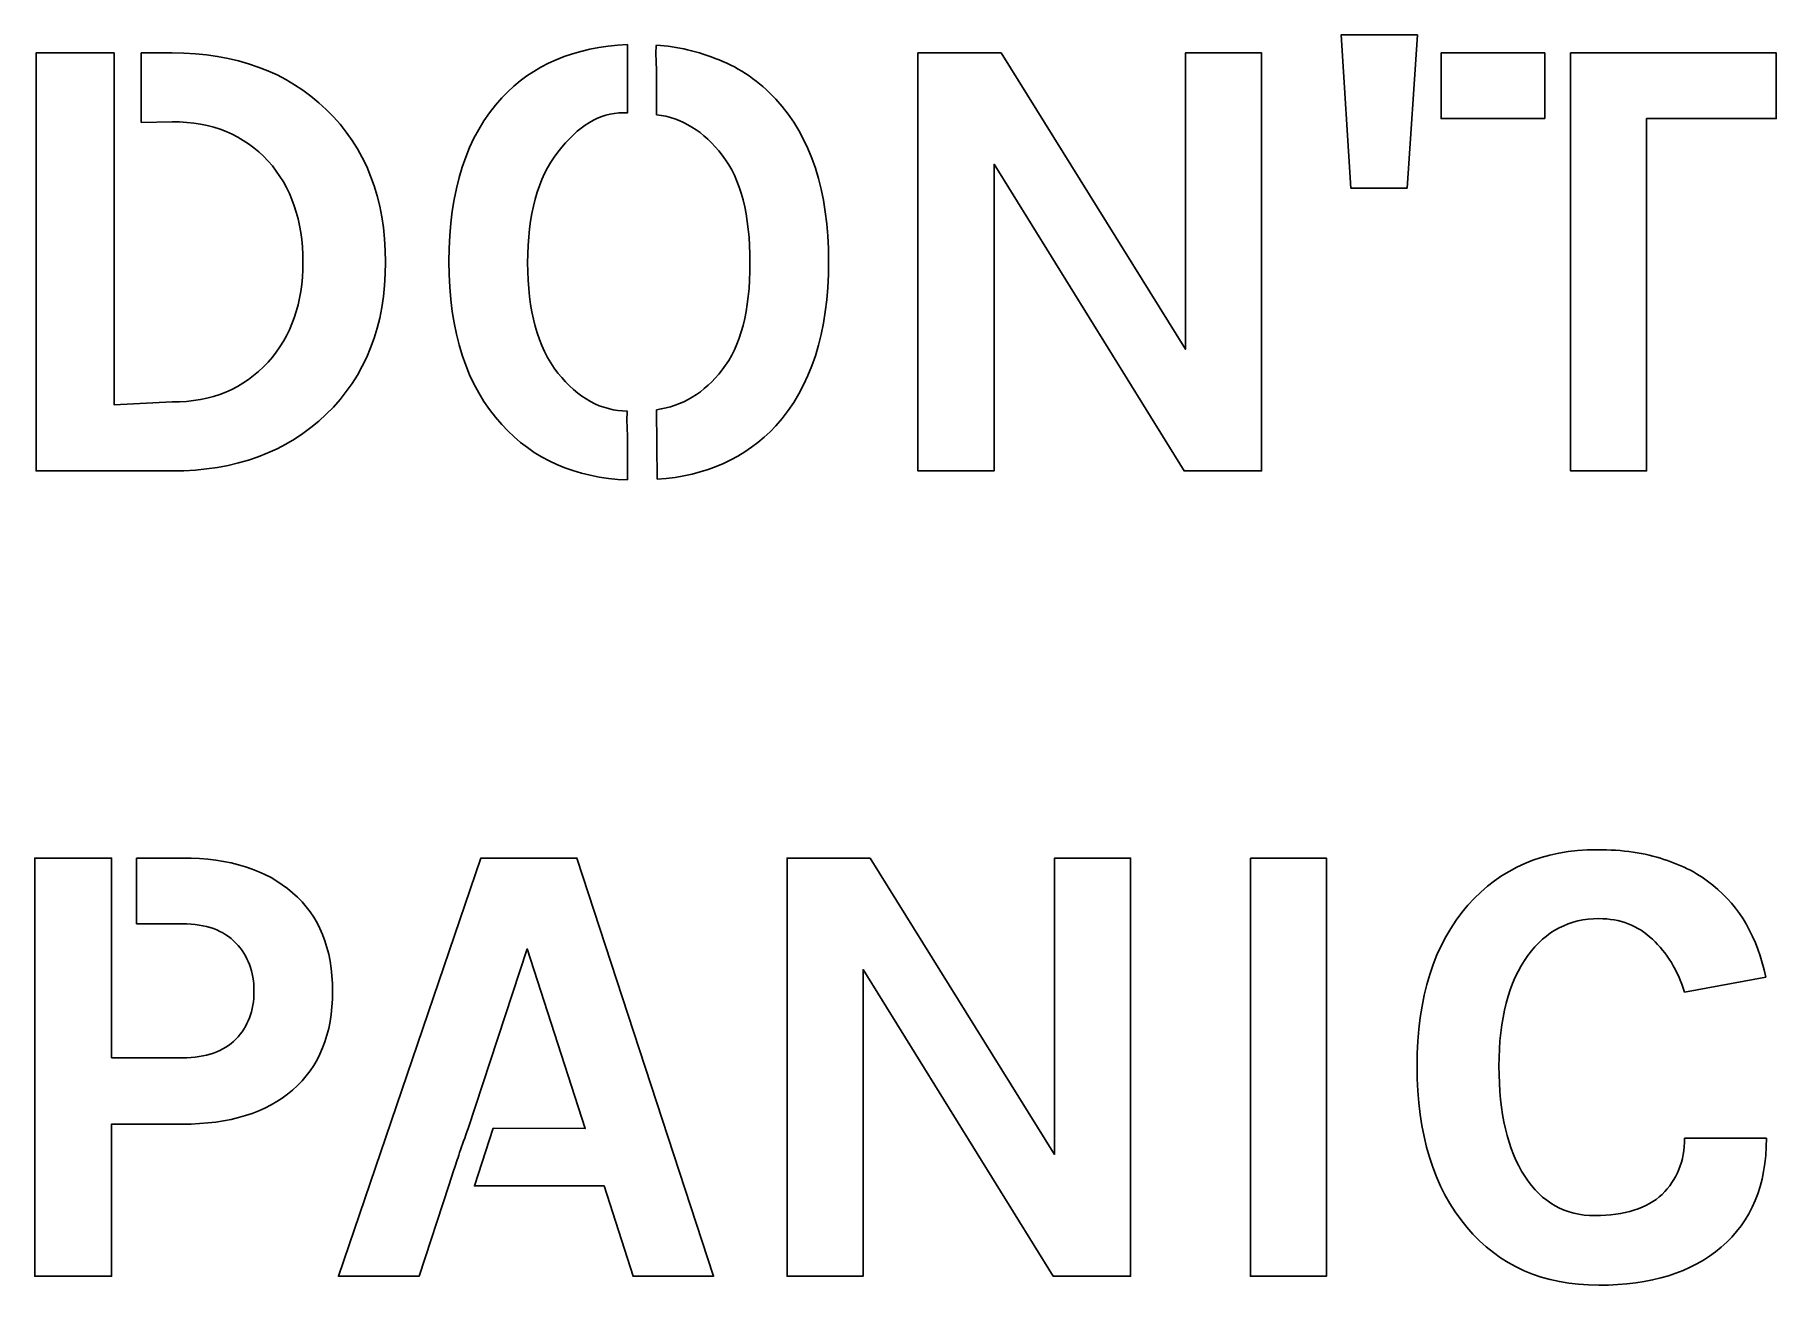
# Model space of a CAD drawing. Extents: x -141 to 248, y -92 to 187.
import ezdxf

# ---------------------------------------------------------------- set-up
doc = ezdxf.new("R2010")
doc.units = 0
doc.layers.add('Layer_1', color=7, linetype='CONTINUOUS')

msp = doc.modelspace()

# ---------------------------------------------------------------- linework, layer by layer
at = {"layer": 'Layer_1', "color": 7}
for points in [[(167.545947, 187.244314), (165.241947, 152.972314), (152.713947, 152.972314), (150.553947, 187.244314)], [(74.551198, 183.212314), (115.735198, 116.972315), (115.735198, 183.212314), (132.727197, 183.212314), (132.727197, 89.756315), (115.447198, 89.756315), (72.967198, 158.300314), (72.967198, 89.756315), (55.975198, 89.756315), (55.975198, 183.212314)], [(196.012947, 168.524314), (172.828947, 168.524314), (172.828947, 183.212314), (196.012947, 183.212314)], [(201.772947, 183.212314), (247.708946, 183.212314), (247.708946, 168.524314), (218.764946, 168.524314), (218.764946, 89.756315), (201.772947, 89.756315), (201.772947, 168.524314)], [(207.658946, 5.084316)], [(45.301199, 3.212316), (86.485198, -63.027683), (86.485198, 3.212316), (103.477198, 3.212316), (103.477198, -90.243683), (86.197198, -90.243683), (43.717199, -21.699684), (43.717199, -90.243683), (26.725199, -90.243683), (26.725199, 3.212316)], [(130.231947, 3.212316), (147.223947, 3.212316), (147.223947, -90.243683), (130.231947, -90.243683)]]:
    msp.add_lwpolyline(points, close=True, dxfattribs=at)
for points in [[(-110.65305, 89.756315), (-141.037049, 89.756315), (-141.037049, 183.212314), (-123.602249, 183.212314), (-123.602249, 104.56325), (-110.65305, 105.164315)], [(-117.565049, 183.212314), (-110.65305, 183.212314)], [(-110.65305, 167.804314), (-117.565049, 167.660314), (-117.565049, 183.212314)], [(-8.910301, 185.084314), (-8.910301, 177.452314), (-8.910301, 169.820314), (-9.918301, 169.820314)], [(-2.430301, 169.388314), (-2.430301, 177.164314)], [(-2.286301, 87.884315), (-2.430301, 103.436315)], [(-8.910301, 95.372315), (-8.910301, 87.740315)], [(-108.34905, -56.259683), (-124.189049, -56.259683), (-124.189049, -90.243683), (-141.325049, -90.243683), (-141.325049, 3.212316), (-124.189049, 3.212316), (-124.189049, -41.427683), (-108.34905, -41.427683)], [(-118.573049, 3.212316), (-108.34905, 3.212316)], [(-108.34905, -11.475684), (-118.573049, -11.475684), (-118.573049, 3.212316)], [(-47.71605, -66.483683), (-48.86805, -69.939683), (-55.49205, -90.243683), (-73.49205, -90.243683), (-41.66805, 3.212316), (-20.212051, 3.212316), (10.315949, -90.243683), (-7.684051, -90.243683), (-14.164051, -70.083683), (-43.10805, -70.083683), (-38.93205, -57.123683)], [(-38.93205, -57.123683), (-18.340051, -57.267683), (-31.300051, -17.091684), (-44.54805, -57.267683)], [(245.386946, -23.427684), (227.242946, -26.739684)], [(227.242946, -59.427683), (245.530946, -59.427683)]]:
    msp.add_lwpolyline(points, dxfattribs=at)
for points in [[(-110.65305, 183.212314), (-96.44505, 183.212314), (-84.97305, 178.988314), (-76.23705, 170.540314)], [(-36.9903, 173.132314), (-30.174301, 180.524314), (-20.814301, 184.508314), (-8.910301, 185.084314)], [(-2.574301, 182.492314), (-2.574301, 184.124314), (-2.526301, 184.940314), (-2.430301, 184.940314)], [(-2.430301, 184.940314), (2.177699, 184.652314), (6.833699, 183.548314), (11.537699, 181.628314)], [(-2.430301, 177.164314), (-2.430301, 179.084314), (-2.478301, 180.860314), (-2.574301, 182.492314)], [(11.537699, 181.628314), (16.241699, 179.804314), (20.465699, 176.876314), (24.209699, 172.844314)], [(-48.7983, 136.556314), (-48.7983, 152.492314), (-44.8623, 164.684314), (-36.9903, 173.132314)], [(24.209699, 172.844314), (32.081699, 164.396314), (36.017699, 152.300314), (36.017699, 136.556314)], [(-89.19705, 159.020314), (-94.57305, 164.876314), (-101.72505, 167.804314), (-110.65305, 167.804314)], [(-76.23705, 170.540314), (-67.40505, 162.092314), (-62.98905, 150.716314), (-62.98905, 136.412314)], [(-9.918301, 169.820314), (-15.102301, 169.820314), (-19.950301, 166.892314), (-24.462301, 161.036314)], [(12.257699, 160.316314), (8.129699, 165.692314), (3.233699, 168.716314), (-2.430301, 169.388314)], [(-24.462301, 161.036314), (-28.974301, 155.276314), (-31.230301, 147.020314), (-31.230301, 136.268314)], [(18.449699, 136.268314), (18.449699, 147.020314), (16.385699, 155.036314), (12.257699, 160.316314)], [(-81.42105, 136.412314), (-81.42105, 145.724314), (-84.01305, 153.260314), (-89.19705, 159.020314)], [(-89.19705, 114.092315), (-84.01305, 119.852315), (-81.42105, 127.292314), (-81.42105, 136.412314)], [(-62.98905, 136.412314), (-62.98905, 122.204315), (-67.40505, 110.876315), (-76.23705, 102.428315)], [(-36.9903, 100.124315), (-44.8623, 108.668315), (-48.7983, 120.812315), (-48.7983, 136.556314)], [(-31.230301, 136.268314), (-31.230301, 125.612315), (-28.974301, 117.404315), (-24.462301, 111.644315)], [(12.257699, 112.364315), (16.385699, 117.644315), (18.449699, 125.612315), (18.449699, 136.268314)], [(36.017699, 136.556314), (36.017699, 120.716315), (32.081699, 108.476315), (24.209699, 99.836315)], [(-110.65305, 105.164315), (-101.82105, 105.164315), (-94.66905, 108.140315), (-89.19705, 114.092315)], [(-24.462301, 111.644315), (-19.950301, 105.980315), (-14.766301, 103.148315), (-8.910301, 103.148315)], [(-2.430301, 103.436315), (3.329699, 104.204315), (8.225699, 107.180315), (12.257699, 112.364315)], [(-76.23705, 102.428315), (-84.97305, 93.980315), (-96.44505, 89.756315), (-110.65305, 89.756315)], [(-8.910301, 103.148315), (-9.006301, 103.052315), (-9.054301, 102.188315), (-9.054301, 100.556315)], [(-8.910301, 87.740315), (-20.622301, 88.220315), (-29.982301, 92.348315), (-36.9903, 100.124315)], [(-9.054301, 100.556315), (-8.958301, 99.020315), (-8.910301, 97.292315), (-8.910301, 95.372315)], [(24.209699, 99.836315), (17.489699, 92.636315), (8.657699, 88.652315), (-2.286301, 87.884315)], [(178.858947, -7.299684), (186.154947, 0.956316), (195.754947, 5.084316), (207.658946, 5.084316)], [(207.658946, 5.084316), (213.418946, 5.084316), (218.410946, 4.364316), (222.634946, 2.924316)], [(-108.34905, 3.212316), (-97.78905, 3.212316), (-89.58105, 0.620316), (-83.72505, -4.563684)], [(222.634946, 2.924316), (226.858946, 1.580316), (230.506946, -0.339684), (233.578946, -2.835684)], [(233.578946, -2.835684), (239.626946, -7.731684), (243.562946, -14.595684), (245.386946, -23.427684)], [(-83.72505, -4.563684), (-77.77305, -9.651684), (-74.79705, -16.995684), (-74.79705, -26.595684)], [(167.482947, -43.299683), (167.482947, -27.939684), (171.274947, -15.939684), (178.858947, -7.299684)], [(-96.39705, -15.795684), (-99.08505, -12.915684), (-103.06905, -11.475684), (-108.34905, -11.475684)], [(208.090946, -10.323684), (201.562947, -10.323684), (196.282947, -13.059684), (192.250947, -18.531684)], [(220.042946, -14.931684), (216.874946, -11.859684), (212.890946, -10.323684), (208.090946, -10.323684)], [(227.242946, -26.739684), (225.706946, -21.843684), (223.306946, -17.907684), (220.042946, -14.931684)], [(-92.36505, -26.595684), (-92.36505, -22.179684), (-93.70905, -18.579684), (-96.39705, -15.795684)], [(192.250947, -18.531684), (187.930947, -24.483684), (185.770947, -32.739683), (185.770947, -43.299683)], [(-96.39705, -37.251683), (-93.70905, -34.467683), (-92.36505, -30.915684), (-92.36505, -26.595684)], [(-74.79705, -26.595684), (-74.79705, -36.099683), (-77.77305, -43.443683), (-83.72505, -48.627683)], [(-108.34905, -41.427683), (-103.06905, -41.427683), (-99.08505, -40.035683), (-96.39705, -37.251683)], [(178.570947, -79.299683), (171.178947, -70.467683), (167.482947, -58.467683), (167.482947, -43.299683)], [(185.770947, -43.299683), (185.770947, -53.763683), (187.690947, -61.971683), (191.530947, -67.923683)], [(-83.72505, -48.627683), (-89.58105, -53.715683), (-97.78905, -56.259683), (-108.34905, -56.259683)], [(-44.54805, -57.267683), (-45.22005, -59.187683), (-45.84405, -60.963683), (-46.42005, -62.595683)], [(222.202946, -71.955683), (225.562946, -68.691683), (227.242946, -64.515683), (227.242946, -59.427683)], [(245.530946, -59.427683), (245.530946, -69.891683), (242.170946, -78.003683), (235.450946, -83.763683)], [(-46.42005, -62.595683), (-46.90005, -64.131683), (-47.33205, -65.427683), (-47.71605, -66.483683)], [(191.530947, -67.923683), (195.370947, -73.779683), (200.602947, -76.707683), (207.226946, -76.707683)], [(207.226946, -76.707683), (213.850946, -76.707683), (218.842946, -75.123683), (222.202946, -71.955683)], [(208.090946, -92.259683), (195.706947, -92.259683), (185.866947, -87.939683), (178.570947, -79.299683)], [(235.450946, -83.763683), (228.826946, -89.427683), (219.706946, -92.259683), (208.090946, -92.259683)]]:
    msp.add_open_spline(points, degree=3, dxfattribs=at)

doc.saveas('drawing.dxf')
